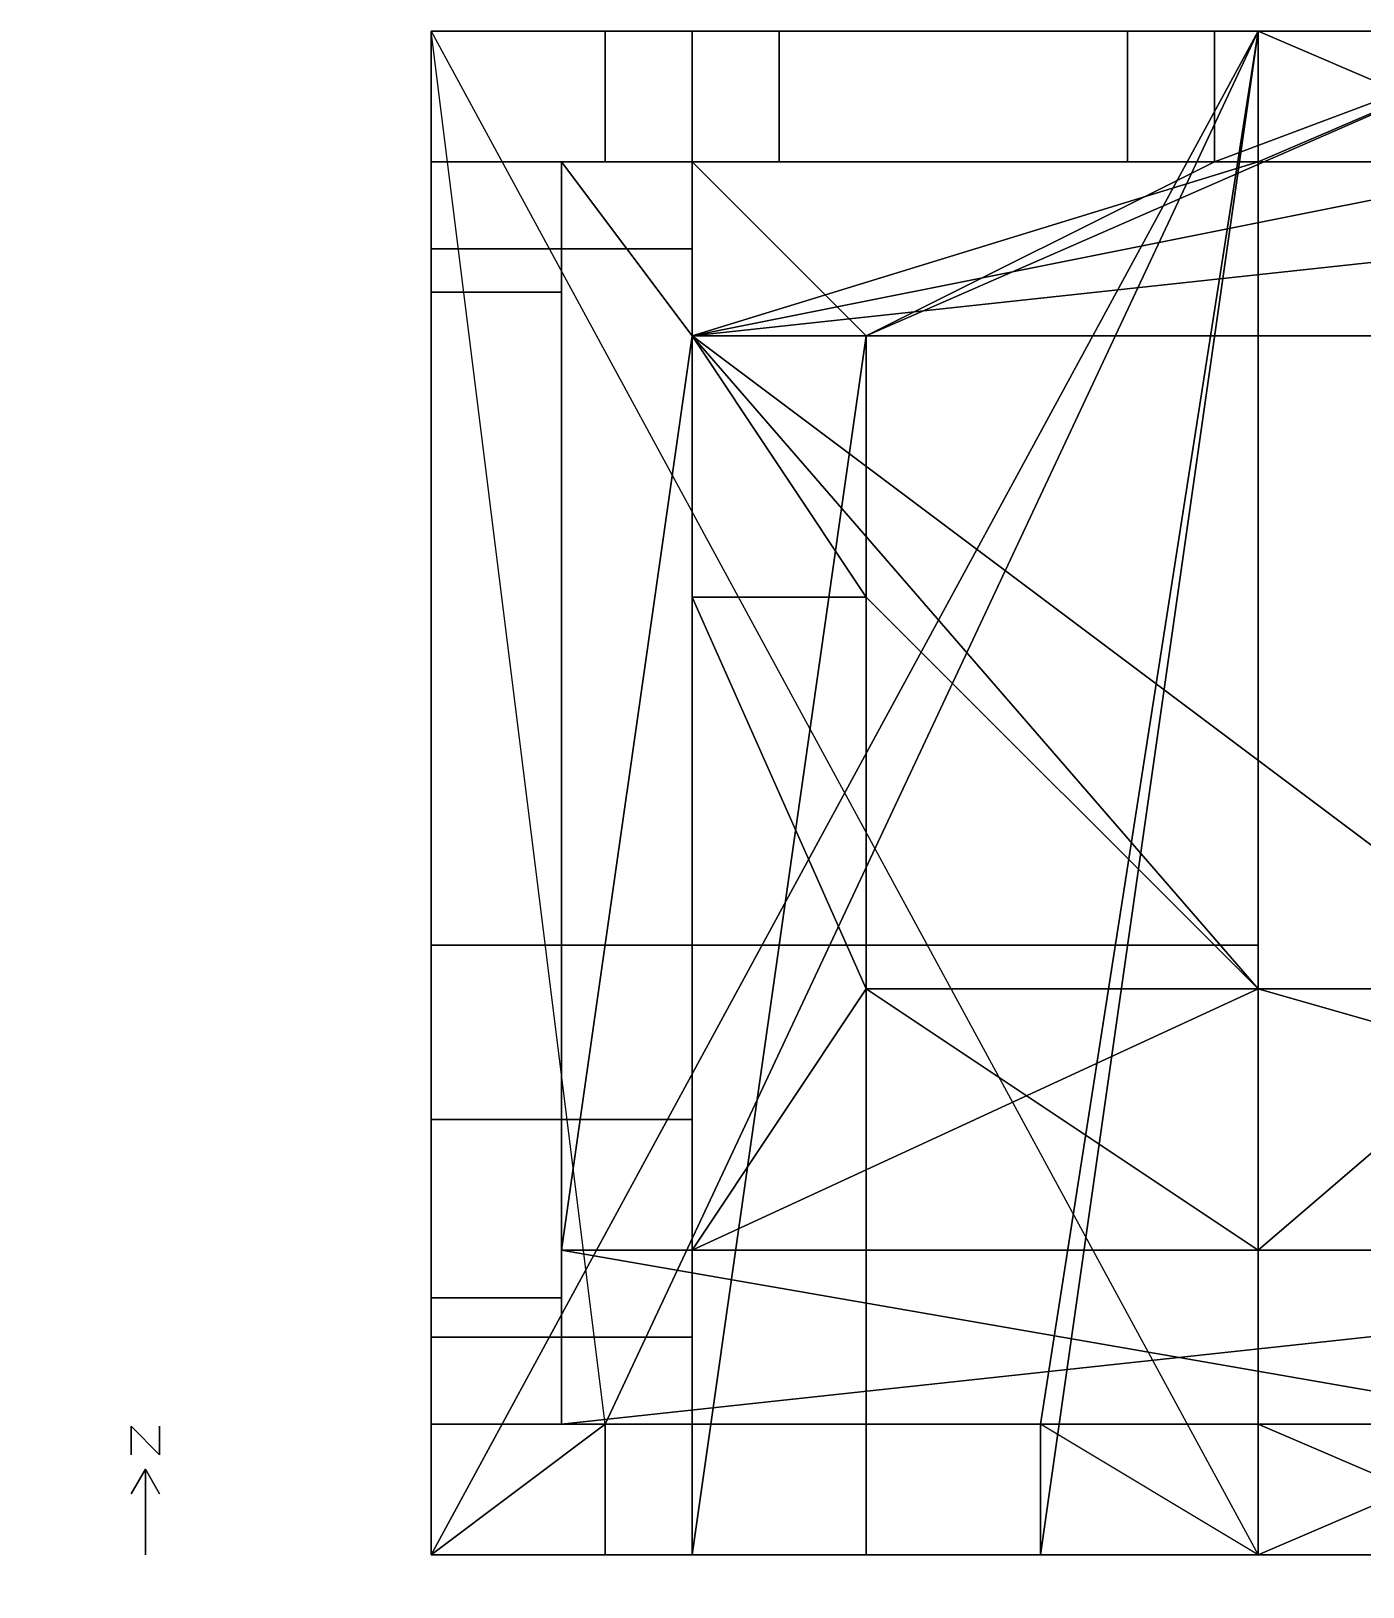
# Model space of a CAD drawing. Header units: metres. Extents: x -14 to 79.2, y -1.1 to 53.3.
# Drawn here: x -14 to 32.6, y -1.1 to 53.3 of the extents above; entities that cross this region are included whole.
import ezdxf

# ---------------------------------------------------------------- set-up
doc = ezdxf.new("R2010")
doc.units = ezdxf.units.M

msp = doc.modelspace()

# ---------------------------------------------------------------- linework, layer by layer
at = {"layer": '1', "color": 3}
for points in [[(-10.5, 4.5, 0.1), (-10.5, 4.5), (-10.5, 3.5), (-10.5, 3.5, 0.1)], [(-10.5, 4.5, 0.1), (-10.5, 4.5), (-9.5, 3.5), (-9.5, 3.5, 0.1)], [(-9.5, 4.5, 0.1), (-9.5, 4.5), (-9.5, 3.5), (-9.5, 3.5, 0.1)], [(-10, 3, 0.1), (-10, 3), (-10.5, 2.134), (-10.5, 2.134, 0.1)], [(-10, 3, 0.1), (-10, 3), (-10, 0), (-10, 0, 0.1)], [(-10, 3, 0.1), (-10, 3), (-9.5, 2.134), (-9.5, 2.134, 0.1)]]:
    msp.add_3dface(points, dxfattribs=at)
at = {"layer": 'BASEMENT', "color": 43}
for points in [[(70.104, 53.34), (70.104, 53.34, -2.439), (0, 53.34, -2.439), (0, 53.34)], [(0, 53.34), (0, 53.34, -2.439), (0, 0, -2.439), (0, 0)], [(0, 0), (0, 0, -2.439), (70.104, 0, -2.439), (70.104, 0)]]:
    msp.add_3dface(points, dxfattribs=at)
at = {"layer": 'BASEMENT', "color": 8}
msp.add_3dface([(70.104, 53.34, -2.439), (70.104, 0, -2.439), (0, 0, -2.439), (0, 53.34, -2.439)], dxfattribs=at)
at = {"layer": 'BASEMENT', "color": 15}
msp.add_3dface([(0, 0), (70.104, 0), (70.104, 53.34), (0, 53.34)], dxfattribs=at)
at = {"layer": 'CORRIDOR_FLR_1', "color": 43}
for points in [[(28.956, 53.34, 4.268), (28.956, 53.34), (28.956, 15.24), (28.956, 15.24, 4.268)], [(39.624, 53.34, 4.268), (39.624, 53.34), (28.956, 53.34), (28.956, 53.34, 4.268)], [(28.956, 15.24, 4.268), (28.956, 15.24), (28.956, 0), (28.956, 0, 4.268)], [(28.956, 0, 4.268), (28.956, 0), (39.624, 0), (39.624, 0, 4.268)]]:
    msp.add_3dface(points, dxfattribs=at)
at = {"layer": 'CORRIDOR_FLR_1', "color": 8}
msp.add_3dface([(39.624, 53.34), (39.624, 0), (28.956, 0), (28.956, 53.34)], dxfattribs=at)
at = {"layer": 'CORRIDOR_FLR_1', "color": 15}
msp.add_3dface([(28.956, 53.34, 4.268), (28.956, 0, 4.268), (39.624, 0, 4.268), (39.624, 53.34, 4.268)], dxfattribs=at)
at = {"layer": 'CORRIDOR_FLR_2', "color": 43}
for points in [[(39.624, 53.34, 8.537), (39.624, 53.34, 4.268), (28.956, 53.34, 4.268), (28.956, 53.34, 8.537)], [(28.956, 53.34, 8.537), (28.956, 53.34, 4.268), (28.956, 0, 4.268), (28.956, 0, 8.537)], [(28.956, 0, 8.537), (28.956, 0, 4.268), (39.624, 0, 4.268), (39.624, 0, 8.537)]]:
    msp.add_3dface(points, dxfattribs=at)
at = {"layer": 'CORRIDOR_FLR_2', "color": 8}
msp.add_3dface([(39.624, 53.34, 4.268), (39.624, 0, 4.268), (28.956, 0, 4.268), (28.956, 53.34, 4.268)], dxfattribs=at)
at = {"layer": 'CORRIDOR_FLR_2', "color": 15}
msp.add_3dface([(28.956, 53.34, 8.537), (28.956, 0, 8.537), (39.624, 0, 8.537), (39.624, 53.34, 8.537)], dxfattribs=at)
at = {"layer": 'CORRIDOR_FLR_5', "color": 8}
for points in [[(39.624, 53.34, 17.073), (39.624, 42.672, 17.073), (15.24, 42.672, 17.073)], [(27.432, 48.768, 17.073), (39.624, 53.34, 17.073), (15.24, 42.672, 17.073)], [(27.432, 48.768, 17.073), (27.432, 53.34, 17.073), (39.624, 53.34, 17.073)], [(15.24, 42.672, 17.073), (9.144, 0, 17.073), (9.144, 48.768, 17.073)], [(15.24, 42.672, 17.073), (9.144, 48.768, 17.073), (27.432, 48.768, 17.073)], [(15.24, 42.672, 17.073), (15.24, 0, 17.073), (9.144, 0, 17.073)]]:
    msp.add_3dface(points, dxfattribs=at)
at = {"layer": 'CORRIDOR_FLR_5', "color": 15}
for points in [[(15.24, 42.672, 21.341), (39.624, 42.672, 21.341), (39.624, 53.34, 21.341)], [(15.24, 42.672, 21.341), (39.624, 53.34, 21.341), (27.432, 48.768, 21.341)], [(39.624, 53.34, 21.341), (27.432, 53.34, 21.341), (27.432, 48.768, 21.341)], [(15.24, 42.672, 21.341), (27.432, 48.768, 21.341), (9.144, 48.768, 21.341)], [(9.144, 0, 21.341), (15.24, 42.672, 21.341), (9.144, 48.768, 21.341)], [(9.144, 0, 21.341), (15.24, 0, 21.341), (15.24, 42.672, 21.341)]]:
    msp.add_3dface(points, dxfattribs=at)
at = {"layer": 'CORRIDOR_FLR_5', "color": 43}
for points in [[(39.624, 53.34, 21.341), (39.624, 53.34, 17.073), (27.432, 53.34, 17.073), (27.432, 53.34, 21.341)], [(27.432, 53.34, 21.341), (27.432, 53.34, 17.073), (27.432, 48.768, 17.073), (27.432, 48.768, 21.341)], [(9.144, 48.768, 21.341), (9.144, 48.768, 17.073), (9.144, 0, 17.073), (9.144, 0, 21.341)], [(27.432, 48.768, 21.341), (27.432, 48.768, 17.073), (9.144, 48.768, 17.073), (9.144, 48.768, 21.341)], [(15.24, 0, 21.341), (15.24, 0, 17.073), (15.24, 42.672, 17.073), (15.24, 42.672, 21.341)], [(15.24, 42.672, 21.341), (15.24, 42.672, 17.073), (39.624, 42.672, 17.073), (39.624, 42.672, 21.341)], [(9.144, 0, 21.341), (9.144, 0, 17.073), (15.24, 0, 17.073), (15.24, 0, 21.341)]]:
    msp.add_3dface(points, dxfattribs=at)
at = {"layer": 'CORRIDOR_NW_FLR_3', "color": 43}
for points in [[(39.624, 53.34, 12.805), (39.624, 53.34, 8.537), (28.956, 53.34, 8.537), (28.956, 53.34, 12.805)], [(28.956, 53.34, 12.805), (28.956, 53.34, 8.537), (28.956, 48.768, 8.537), (28.956, 48.768, 12.805)], [(28.956, 48.768, 12.805), (28.956, 48.768, 8.537), (4.572, 48.768, 8.537), (4.572, 48.768, 12.805)], [(4.572, 48.768, 12.805), (4.572, 48.768, 8.537), (4.572, 10.668, 8.537), (4.572, 10.668, 12.805)], [(9.144, 33.582, 12.805), (9.144, 33.582, 8.537), (9.144, 42.672, 8.537), (9.144, 42.672, 12.805)], [(9.144, 42.672, 12.805), (9.144, 42.672, 8.537), (39.624, 42.672, 8.537), (39.624, 42.672, 12.805)], [(9.144, 10.668, 12.805), (9.144, 10.668, 8.537), (9.144, 33.582, 8.537), (9.144, 33.582, 12.805)], [(4.572, 10.668, 12.805), (4.572, 10.668, 8.537), (9.144, 10.668, 8.537), (9.144, 10.668, 12.805)]]:
    msp.add_3dface(points, dxfattribs=at)
at = {"layer": 'CORRIDOR_NW_FLR_3', "color": 8}
for points in [[(28.956, 48.768, 8.537), (28.956, 53.34, 8.537), (39.624, 53.34, 8.537)], [(28.956, 48.768, 8.537), (39.624, 53.34, 8.537), (39.624, 48.768, 8.537)], [(9.144, 42.672, 8.537), (4.572, 10.668, 8.537), (4.572, 48.768, 8.537)], [(39.624, 48.768, 8.537), (9.144, 42.672, 8.537), (4.572, 48.768, 8.537)], [(39.624, 48.768, 8.537), (4.572, 48.768, 8.537), (28.956, 48.768, 8.537)], [(39.624, 48.768, 8.537), (65.532, 42.672, 8.537), (9.144, 42.672, 8.537)], [(9.144, 42.672, 8.537), (9.144, 10.668, 8.537), (4.572, 10.668, 8.537)]]:
    msp.add_3dface(points, dxfattribs=at)
at = {"layer": 'CORRIDOR_NW_FLR_3', "color": 15}
for points in [[(39.624, 48.768, 12.805), (39.624, 53.34, 12.805), (28.956, 53.34, 12.805)], [(39.624, 48.768, 12.805), (28.956, 53.34, 12.805), (28.956, 48.768, 12.805)], [(9.144, 42.672, 12.805), (28.956, 48.768, 12.805), (4.572, 48.768, 12.805)], [(4.572, 10.668, 12.805), (9.144, 42.672, 12.805), (4.572, 48.768, 12.805)], [(9.144, 42.672, 12.805), (65.532, 42.672, 12.805), (65.532, 48.768, 12.805)], [(9.144, 42.672, 12.805), (65.532, 48.768, 12.805), (39.624, 48.768, 12.805)], [(9.144, 42.672, 12.805), (39.624, 48.768, 12.805), (28.956, 48.768, 12.805)], [(4.572, 10.668, 12.805), (9.144, 10.668, 12.805), (9.144, 42.672, 12.805)]]:
    msp.add_3dface(points, dxfattribs=at)
at = {"layer": 'CORRIDOR_NW_FLR_4', "color": 43}
for points in [[(39.624, 53.34, 17.073), (39.624, 53.34, 12.805), (28.956, 53.34, 12.805), (28.956, 53.34, 17.073)], [(28.956, 53.34, 17.073), (28.956, 53.34, 12.805), (28.956, 48.768, 12.805), (28.956, 48.768, 17.073)], [(28.956, 48.768, 17.073), (28.956, 48.768, 12.805), (4.572, 48.768, 12.805), (4.572, 48.768, 17.073)], [(4.572, 48.768, 17.073), (4.572, 48.768, 12.805), (4.572, 10.668, 12.805), (4.572, 10.668, 17.073)], [(9.144, 33.582, 17.073), (9.144, 33.582, 12.805), (9.144, 42.672, 12.805), (9.144, 42.672, 17.073)], [(9.144, 42.672, 17.073), (9.144, 42.672, 12.805), (39.624, 42.672, 12.805), (39.624, 42.672, 17.073)], [(9.144, 10.668, 17.073), (9.144, 10.668, 12.805), (9.144, 33.582, 12.805), (9.144, 33.582, 17.073)], [(4.572, 10.668, 17.073), (4.572, 10.668, 12.805), (9.144, 10.668, 12.805), (9.144, 10.668, 17.073)]]:
    msp.add_3dface(points, dxfattribs=at)
at = {"layer": 'CORRIDOR_NW_FLR_4', "color": 8}
for points in [[(28.956, 48.768, 12.805), (28.956, 53.34, 12.805), (39.624, 53.34, 12.805)], [(28.956, 48.768, 12.805), (39.624, 53.34, 12.805), (39.624, 48.768, 12.805)], [(9.144, 42.672, 12.805), (4.572, 10.668, 12.805), (4.572, 48.768, 12.805)], [(39.624, 48.768, 12.805), (9.144, 42.672, 12.805), (4.572, 48.768, 12.805)], [(39.624, 48.768, 12.805), (4.572, 48.768, 12.805), (28.956, 48.768, 12.805)], [(39.624, 48.768, 12.805), (65.532, 42.672, 12.805), (9.144, 42.672, 12.805)], [(9.144, 42.672, 12.805), (9.144, 10.668, 12.805), (4.572, 10.668, 12.805)]]:
    msp.add_3dface(points, dxfattribs=at)
at = {"layer": 'CORRIDOR_NW_FLR_4', "color": 15}
for points in [[(39.624, 48.768, 17.073), (39.624, 53.34, 17.073), (28.956, 53.34, 17.073)], [(39.624, 48.768, 17.073), (28.956, 53.34, 17.073), (28.956, 48.768, 17.073)], [(9.144, 42.672, 17.073), (28.956, 48.768, 17.073), (4.572, 48.768, 17.073)], [(4.572, 10.668, 17.073), (9.144, 42.672, 17.073), (4.572, 48.768, 17.073)], [(9.144, 42.672, 17.073), (65.532, 42.672, 17.073), (65.532, 48.768, 17.073)], [(9.144, 42.672, 17.073), (65.532, 48.768, 17.073), (39.624, 48.768, 17.073)], [(9.144, 42.672, 17.073), (39.624, 48.768, 17.073), (28.956, 48.768, 17.073)], [(4.572, 10.668, 17.073), (9.144, 10.668, 17.073), (9.144, 42.672, 17.073)]]:
    msp.add_3dface(points, dxfattribs=at)
at = {"layer": 'CORRIDOR_SE_FLR_3', "color": 43}
for points in [[(9.144, 10.668, 12.805), (9.144, 10.668, 8.537), (4.572, 10.668, 8.537), (4.572, 10.668, 12.805)], [(4.572, 10.668, 12.805), (4.572, 10.668, 8.537), (4.572, 4.572, 8.537), (4.572, 4.572, 12.805)], [(28.956, 10.668, 12.805), (28.956, 10.668, 8.537), (9.144, 10.668, 8.537), (9.144, 10.668, 12.805)], [(60.96, 10.668, 12.805), (60.96, 10.668, 8.537), (28.956, 10.668, 8.537), (28.956, 10.668, 12.805)], [(4.572, 4.572, 12.805), (4.572, 4.572, 8.537), (28.956, 4.572, 8.537), (28.956, 4.572, 12.805)], [(28.956, 4.572, 12.805), (28.956, 4.572, 8.537), (28.956, 0, 8.537), (28.956, 0, 12.805)], [(28.956, 0, 12.805), (28.956, 0, 8.537), (39.624, 0, 8.537), (39.624, 0, 12.805)]]:
    msp.add_3dface(points, dxfattribs=at)
at = {"layer": 'CORRIDOR_SE_FLR_3', "color": 8}
for points in [[(4.572, 4.572, 8.537), (4.572, 10.668, 8.537), (60.96, 10.668, 8.537)], [(65.532, 4.572, 8.537), (4.572, 4.572, 8.537), (60.96, 10.668, 8.537)], [(65.532, 4.572, 8.537), (28.956, 4.572, 8.537), (4.572, 4.572, 8.537)], [(39.624, 4.572, 8.537), (39.624, 0, 8.537), (28.956, 0, 8.537)], [(39.624, 4.572, 8.537), (28.956, 0, 8.537), (28.956, 4.572, 8.537)], [(65.532, 4.572, 8.537), (39.624, 4.572, 8.537), (28.956, 4.572, 8.537)]]:
    msp.add_3dface(points, dxfattribs=at)
at = {"layer": 'CORRIDOR_SE_FLR_3', "color": 15}
for points in [[(39.624, 4.572, 12.805), (60.96, 10.668, 12.805), (4.572, 10.668, 12.805)], [(39.624, 4.572, 12.805), (4.572, 10.668, 12.805), (4.572, 4.572, 12.805)], [(39.624, 4.572, 12.805), (4.572, 4.572, 12.805), (28.956, 4.572, 12.805)], [(28.956, 4.572, 12.805), (28.956, 0, 12.805), (39.624, 0, 12.805)], [(28.956, 4.572, 12.805), (39.624, 0, 12.805), (39.624, 4.572, 12.805)]]:
    msp.add_3dface(points, dxfattribs=at)
at = {"layer": 'CORRIDOR_SE_FLR_4', "color": 43}
for points in [[(9.144, 10.668, 17.073), (9.144, 10.668, 12.805), (4.572, 10.668, 12.805), (4.572, 10.668, 17.073)], [(4.572, 10.668, 17.073), (4.572, 10.668, 12.805), (4.572, 4.572, 12.805), (4.572, 4.572, 17.073)], [(28.956, 10.668, 17.073), (28.956, 10.668, 12.805), (9.144, 10.668, 12.805), (9.144, 10.668, 17.073)], [(60.96, 10.668, 17.073), (60.96, 10.668, 12.805), (28.956, 10.668, 12.805), (28.956, 10.668, 17.073)], [(4.572, 4.572, 17.073), (4.572, 4.572, 12.805), (28.956, 4.572, 12.805), (28.956, 4.572, 17.073)], [(28.956, 4.572, 17.073), (28.956, 4.572, 12.805), (28.956, 0, 12.805), (28.956, 0, 17.073)], [(28.956, 0, 17.073), (28.956, 0, 12.805), (39.624, 0, 12.805), (39.624, 0, 17.073)]]:
    msp.add_3dface(points, dxfattribs=at)
at = {"layer": 'CORRIDOR_SE_FLR_4', "color": 8}
for points in [[(4.572, 4.572, 12.805), (4.572, 10.668, 12.805), (60.96, 10.668, 12.805)], [(65.532, 4.572, 12.805), (4.572, 4.572, 12.805), (60.96, 10.668, 12.805)], [(65.532, 4.572, 12.805), (28.956, 4.572, 12.805), (4.572, 4.572, 12.805)], [(39.624, 4.572, 12.805), (39.624, 0, 12.805), (28.956, 0, 12.805)], [(39.624, 4.572, 12.805), (28.956, 0, 12.805), (28.956, 4.572, 12.805)], [(65.532, 4.572, 12.805), (39.624, 4.572, 12.805), (28.956, 4.572, 12.805)]]:
    msp.add_3dface(points, dxfattribs=at)
at = {"layer": 'CORRIDOR_SE_FLR_4', "color": 15}
for points in [[(39.624, 4.572, 17.073), (60.96, 10.668, 17.073), (4.572, 10.668, 17.073)], [(39.624, 4.572, 17.073), (4.572, 10.668, 17.073), (4.572, 4.572, 17.073)], [(39.624, 4.572, 17.073), (4.572, 4.572, 17.073), (28.956, 4.572, 17.073)], [(28.956, 4.572, 17.073), (28.956, 0, 17.073), (39.624, 0, 17.073)], [(28.956, 4.572, 17.073), (39.624, 0, 17.073), (39.624, 4.572, 17.073)]]:
    msp.add_3dface(points, dxfattribs=at)
at = {"layer": 'IC_PATROOM1_MULT5_FLR_2', "color": 43}
for points in [[(28.956, 53.34, 8.537), (28.956, 53.34, 4.268), (24.384, 53.34, 4.268), (24.384, 53.34, 8.537)], [(24.384, 53.34, 8.537), (24.384, 53.34, 4.268), (24.384, 48.768, 4.268), (24.384, 48.768, 8.537)], [(28.956, 48.768, 8.537), (28.956, 48.768, 4.268), (28.956, 53.34, 4.268), (28.956, 53.34, 8.537)], [(24.384, 48.768, 8.537), (24.384, 48.768, 4.268), (28.956, 48.768, 4.268), (28.956, 48.768, 8.537)]]:
    msp.add_3dface(points, dxfattribs=at)
at = {"layer": 'IC_PATROOM1_MULT5_FLR_2', "color": 8}
msp.add_3dface([(28.956, 53.34, 4.268), (28.956, 48.768, 4.268), (24.384, 48.768, 4.268), (24.384, 53.34, 4.268)], dxfattribs=at)
at = {"layer": 'IC_PATROOM1_MULT5_FLR_2', "color": 15}
msp.add_3dface([(24.384, 53.34, 8.537), (24.384, 48.768, 8.537), (28.956, 48.768, 8.537), (28.956, 53.34, 8.537)], dxfattribs=at)
at = {"layer": 'IC_PATROOM1_MULT5_FLR_2', "color": 143}
msp.add_3dface([(28.682, 53.34, 6.401), (28.682, 53.34, 5.182), (24.658, 53.34, 5.182), (24.658, 53.34, 6.401)], dxfattribs=at)
at = {"layer": 'IC_PATROOM2_FLR_2', "color": 43}
for points in [[(6.096, 53.34, 8.537), (6.096, 53.34, 4.268), (0, 53.34, 4.268), (0, 53.34, 8.537)], [(0, 53.34, 8.537), (0, 53.34, 4.268), (0, 48.768, 4.268), (0, 48.768, 8.537)], [(6.096, 48.768, 8.537), (6.096, 48.768, 4.268), (6.096, 53.34, 4.268), (6.096, 53.34, 8.537)], [(0, 48.768, 8.537), (0, 48.768, 4.268), (6.096, 48.768, 4.268), (6.096, 48.768, 8.537)]]:
    msp.add_3dface(points, dxfattribs=at)
at = {"layer": 'IC_PATROOM2_FLR_2', "color": 8}
msp.add_3dface([(6.096, 53.34, 4.268), (6.096, 48.768, 4.268), (0, 48.768, 4.268), (0, 53.34, 4.268)], dxfattribs=at)
at = {"layer": 'IC_PATROOM2_FLR_2', "color": 15}
msp.add_3dface([(0, 53.34, 8.537), (0, 48.768, 8.537), (6.096, 48.768, 8.537), (6.096, 53.34, 8.537)], dxfattribs=at)
at = {"layer": 'IC_PATROOM2_FLR_2', "color": 143}
for points in [[(0, 53.066, 6.401), (0, 53.066, 5.182), (0, 49.042, 5.182), (0, 49.042, 6.401)], [(5.73, 53.34, 6.401), (5.73, 53.34, 5.182), (0.366, 53.34, 5.182), (0.366, 53.34, 6.401)]]:
    msp.add_3dface(points, dxfattribs=at)
at = {"layer": 'IC_PATROOM3_MULT6_FLR_2', "color": 43}
for points in [[(4.572, 48.768, 8.537), (4.572, 48.768, 4.268), (0, 48.768, 4.268), (0, 48.768, 8.537)], [(0, 48.768, 8.537), (0, 48.768, 4.268), (0, 44.196, 4.268), (0, 44.196, 8.537)], [(4.572, 44.196, 8.537), (4.572, 44.196, 4.268), (4.572, 48.768, 4.268), (4.572, 48.768, 8.537)], [(0, 44.196, 8.537), (0, 44.196, 4.268), (4.572, 44.196, 4.268), (4.572, 44.196, 8.537)]]:
    msp.add_3dface(points, dxfattribs=at)
at = {"layer": 'IC_PATROOM3_MULT6_FLR_2', "color": 8}
msp.add_3dface([(4.572, 48.768, 4.268), (4.572, 44.196, 4.268), (0, 44.196, 4.268), (0, 48.768, 4.268)], dxfattribs=at)
at = {"layer": 'IC_PATROOM3_MULT6_FLR_2', "color": 15}
msp.add_3dface([(0, 48.768, 8.537), (0, 44.196, 8.537), (4.572, 44.196, 8.537), (4.572, 48.768, 8.537)], dxfattribs=at)
at = {"layer": 'IC_PATROOM3_MULT6_FLR_2', "color": 143}
msp.add_3dface([(0, 48.494, 6.401), (0, 48.494, 5.182), (0, 44.47, 5.182), (0, 44.47, 6.401)], dxfattribs=at)
at = {"layer": 'ICU_FLR_2', "color": 43}
for points in [[(28.956, 21.341, 8.537), (28.956, 21.341, 4.268), (0, 21.341, 4.268), (0, 21.341, 8.537)], [(0, 21.341, 8.537), (0, 21.341, 4.268), (0, 0, 4.268), (0, 0, 8.537)], [(28.956, 0, 8.537), (28.956, 0, 4.268), (28.956, 21.341, 4.268), (28.956, 21.341, 8.537)], [(0, 0, 8.537), (0, 0, 4.268), (28.956, 0, 4.268), (28.956, 0, 8.537)]]:
    msp.add_3dface(points, dxfattribs=at)
at = {"layer": 'ICU_FLR_2', "color": 8}
msp.add_3dface([(28.956, 21.341, 4.268), (28.956, 0, 4.268), (0, 0, 4.268), (0, 21.341, 4.268)], dxfattribs=at)
at = {"layer": 'ICU_FLR_2', "color": 15}
msp.add_3dface([(0, 21.341, 8.537), (0, 0, 8.537), (28.956, 0, 8.537), (28.956, 21.341, 8.537)], dxfattribs=at)
at = {"layer": 'ICU_FLR_2', "color": 143}
msp.add_3dface([(0, 20.936, 6.401), (0, 20.936, 5.182), (0, 0.4, 5.182), (0, 0.4, 6.401)], dxfattribs=at)
at = {"layer": 'ICU_NURSESTN_LOBBY_FLR_2', "color": 43}
for points in [[(28.956, 48.768, 8.537), (28.956, 48.768, 4.268), (4.572, 48.768, 4.268), (4.572, 48.768, 8.537)], [(4.572, 48.768, 8.537), (4.572, 48.768, 4.268), (4.572, 21.341, 4.268), (4.572, 21.341, 8.537)], [(28.956, 21.341, 8.537), (28.956, 21.341, 4.268), (28.956, 48.768, 4.268), (28.956, 48.768, 8.537)], [(4.572, 21.341, 8.537), (4.572, 21.341, 4.268), (28.956, 21.341, 4.268), (28.956, 21.341, 8.537)]]:
    msp.add_3dface(points, dxfattribs=at)
at = {"layer": 'ICU_NURSESTN_LOBBY_FLR_2', "color": 8}
msp.add_3dface([(4.572, 21.341, 4.268), (4.572, 48.768, 4.268), (28.956, 48.768, 4.268), (28.956, 21.341, 4.268)], dxfattribs=at)
at = {"layer": 'ICU_NURSESTN_LOBBY_FLR_2', "color": 15}
msp.add_3dface([(4.572, 21.341, 8.537), (28.956, 21.341, 8.537), (28.956, 48.768, 8.537), (4.572, 48.768, 8.537)], dxfattribs=at)
at = {"layer": 'LAB_FLR_3', "color": 43}
for points in [[(9.144, 33.582, 12.805), (9.144, 33.582, 8.537), (9.144, 10.668, 8.537), (9.144, 10.668, 12.805)], [(15.24, 33.528, 12.805), (15.24, 33.528, 8.537), (9.144, 33.528, 8.537), (9.144, 33.528, 12.805)], [(15.24, 19.812, 12.805), (15.24, 19.812, 8.537), (15.24, 33.528, 8.537), (15.24, 33.528, 12.805)], [(28.956, 19.812, 12.805), (28.956, 19.812, 8.537), (15.24, 19.812, 8.537), (15.24, 19.812, 12.805)], [(28.956, 10.668, 12.805), (28.956, 10.668, 8.537), (28.956, 19.812, 8.537), (28.956, 19.812, 12.805)], [(9.144, 10.668, 12.805), (9.144, 10.668, 8.537), (28.956, 10.668, 8.537), (28.956, 10.668, 12.805)]]:
    msp.add_3dface(points, dxfattribs=at)
at = {"layer": 'LAB_FLR_3', "color": 8}
for points in [[(9.144, 33.528, 8.537), (15.24, 33.528, 8.537), (15.24, 19.812, 8.537)], [(9.144, 33.528, 8.537), (15.24, 19.812, 8.537), (9.144, 10.668, 8.537)], [(15.24, 19.812, 8.537), (28.956, 10.668, 8.537), (9.144, 10.668, 8.537)], [(15.24, 19.812, 8.537), (28.956, 19.812, 8.537), (28.956, 10.668, 8.537)]]:
    msp.add_3dface(points, dxfattribs=at)
at = {"layer": 'LAB_FLR_3', "color": 15}
for points in [[(9.144, 33.528, 12.805), (9.144, 10.668, 12.805), (15.24, 19.812, 12.805)], [(9.144, 33.528, 12.805), (15.24, 19.812, 12.805), (15.24, 33.528, 12.805)], [(9.144, 10.668, 12.805), (28.956, 10.668, 12.805), (28.956, 19.812, 12.805)], [(9.144, 10.668, 12.805), (28.956, 19.812, 12.805), (15.24, 19.812, 12.805)]]:
    msp.add_3dface(points, dxfattribs=at)
at = {"layer": 'LAB_FLR_4', "color": 43}
for points in [[(9.144, 33.582, 17.073), (9.144, 33.582, 12.805), (9.144, 10.668, 12.805), (9.144, 10.668, 17.073)], [(15.24, 33.528, 17.073), (15.24, 33.528, 12.805), (9.144, 33.528, 12.805), (9.144, 33.528, 17.073)], [(15.24, 19.812, 17.073), (15.24, 19.812, 12.805), (15.24, 33.528, 12.805), (15.24, 33.528, 17.073)], [(28.956, 19.812, 17.073), (28.956, 19.812, 12.805), (15.24, 19.812, 12.805), (15.24, 19.812, 17.073)], [(28.956, 10.668, 17.073), (28.956, 10.668, 12.805), (28.956, 19.812, 12.805), (28.956, 19.812, 17.073)], [(9.144, 10.668, 17.073), (9.144, 10.668, 12.805), (28.956, 10.668, 12.805), (28.956, 10.668, 17.073)]]:
    msp.add_3dface(points, dxfattribs=at)
at = {"layer": 'LAB_FLR_4', "color": 8}
for points in [[(9.144, 33.528, 12.805), (15.24, 33.528, 12.805), (15.24, 19.812, 12.805)], [(9.144, 33.528, 12.805), (15.24, 19.812, 12.805), (9.144, 10.668, 12.805)], [(15.24, 19.812, 12.805), (28.956, 10.668, 12.805), (9.144, 10.668, 12.805)], [(15.24, 19.812, 12.805), (28.956, 19.812, 12.805), (28.956, 10.668, 12.805)]]:
    msp.add_3dface(points, dxfattribs=at)
at = {"layer": 'LAB_FLR_4', "color": 15}
for points in [[(9.144, 33.528, 17.073), (9.144, 10.668, 17.073), (15.24, 19.812, 17.073)], [(9.144, 33.528, 17.073), (15.24, 19.812, 17.073), (15.24, 33.528, 17.073)], [(9.144, 10.668, 17.073), (28.956, 10.668, 17.073), (28.956, 19.812, 17.073)], [(9.144, 10.668, 17.073), (28.956, 19.812, 17.073), (15.24, 19.812, 17.073)]]:
    msp.add_3dface(points, dxfattribs=at)
at = {"layer": 'LOBBY_RECORDS_FLR_1', "color": 43}
for points in [[(0, 53.34, 4.268), (0, 53.34), (0, 0), (0, 0, 4.268)], [(28.956, 53.34, 4.268), (28.956, 53.34), (0, 53.34), (0, 53.34, 4.268)], [(28.956, 15.24, 4.268), (28.956, 15.24), (28.956, 53.34), (28.956, 53.34, 4.268)], [(28.956, 0, 4.268), (28.956, 0), (28.956, 15.24), (28.956, 15.24, 4.268)], [(6.096, 0, 4.268), (6.096, 0), (6.096, 4.572), (6.096, 4.572, 4.268)], [(6.096, 4.572, 4.268), (6.096, 4.572), (21.341, 4.572), (21.341, 4.572, 4.268)], [(21.341, 4.572, 4.268), (21.341, 4.572), (21.341, 0), (21.341, 0, 4.268)], [(0, 0, 4.268), (0, 0), (6.096, 0), (6.096, 0, 4.268)], [(21.341, 0, 4.268), (21.341, 0), (28.956, 0), (28.956, 0, 4.268)]]:
    msp.add_3dface(points, dxfattribs=at)
at = {"layer": 'LOBBY_RECORDS_FLR_1', "color": 8}
for points in [[(0, 0), (0, 53.34), (28.956, 53.34)], [(0, 0), (28.956, 53.34), (6.096, 4.572)], [(28.956, 53.34), (21.341, 4.572), (6.096, 4.572)], [(28.956, 53.34), (28.956, 0), (21.341, 0)], [(28.956, 53.34), (21.341, 0), (21.341, 4.572)], [(0, 0), (6.096, 4.572), (6.096, 0)]]:
    msp.add_3dface(points, dxfattribs=at)
at = {"layer": 'LOBBY_RECORDS_FLR_1', "color": 15}
for points in [[(28.956, 0, 4.268), (28.956, 53.34, 4.268), (0, 53.34, 4.268)], [(0, 53.34, 4.268), (0, 0, 4.268), (6.096, 4.572, 4.268)], [(0, 0, 4.268), (6.096, 0, 4.268), (6.096, 4.572, 4.268)], [(21.341, 4.572, 4.268), (21.341, 0, 4.268), (28.956, 0, 4.268)]]:
    msp.add_3dface(points, dxfattribs=at)
at = {"layer": 'LOBBY_RECORDS_FLR_1', "color": 143}
msp.add_3dface([(0, 52.34, 2.134), (0, 52.34, 0.914), (0, 1, 0.914), (0, 1, 2.134)], dxfattribs=at)
at = {"layer": 'NURSESTN_LOBBY_FLR_3', "color": 43}
for points in [[(9.144, 42.672, 12.805), (9.144, 42.672, 8.537), (9.144, 33.528, 8.537), (9.144, 33.528, 12.805)], [(39.624, 42.672, 12.805), (39.624, 42.672, 8.537), (9.144, 42.672, 8.537), (9.144, 42.672, 12.805)], [(9.144, 33.528, 12.805), (9.144, 33.528, 8.537), (15.24, 33.528, 8.537), (15.24, 33.528, 12.805)], [(15.24, 33.528, 12.805), (15.24, 33.528, 8.537), (15.24, 19.812, 8.537), (15.24, 19.812, 12.805)], [(15.24, 19.812, 12.805), (15.24, 19.812, 8.537), (28.956, 19.812, 8.537), (28.956, 19.812, 12.805)], [(28.956, 19.812, 12.805), (28.956, 19.812, 8.537), (28.956, 10.668, 8.537), (28.956, 10.668, 12.805)], [(28.956, 10.668, 12.805), (28.956, 10.668, 8.537), (60.96, 10.668, 8.537), (60.96, 10.668, 12.805)]]:
    msp.add_3dface(points, dxfattribs=at)
at = {"layer": 'NURSESTN_LOBBY_FLR_3', "color": 8}
for points in [[(9.144, 42.672, 8.537), (39.624, 42.672, 8.537), (39.624, 19.812, 8.537)], [(9.144, 42.672, 8.537), (39.624, 19.812, 8.537), (28.956, 19.812, 8.537)], [(9.144, 42.672, 8.537), (28.956, 19.812, 8.537), (15.24, 33.528, 8.537)], [(9.144, 42.672, 8.537), (15.24, 33.528, 8.537), (9.144, 33.528, 8.537)], [(28.956, 19.812, 8.537), (15.24, 19.812, 8.537), (15.24, 33.528, 8.537)], [(39.624, 19.812, 8.537), (60.96, 10.668, 8.537), (28.956, 10.668, 8.537)], [(39.624, 19.812, 8.537), (28.956, 10.668, 8.537), (28.956, 19.812, 8.537)]]:
    msp.add_3dface(points, dxfattribs=at)
at = {"layer": 'NURSESTN_LOBBY_FLR_3', "color": 15}
for points in [[(9.144, 42.672, 12.805), (9.144, 33.528, 12.805), (15.24, 33.528, 12.805)], [(9.144, 42.672, 12.805), (15.24, 33.528, 12.805), (28.956, 19.812, 12.805)], [(39.624, 19.812, 12.805), (39.624, 42.672, 12.805), (9.144, 42.672, 12.805)], [(39.624, 19.812, 12.805), (9.144, 42.672, 12.805), (28.956, 19.812, 12.805)], [(15.24, 33.528, 12.805), (15.24, 19.812, 12.805), (28.956, 19.812, 12.805)], [(28.956, 19.812, 12.805), (28.956, 10.668, 12.805), (60.96, 10.668, 12.805)], [(28.956, 19.812, 12.805), (60.96, 10.668, 12.805), (39.624, 19.812, 12.805)]]:
    msp.add_3dface(points, dxfattribs=at)
at = {"layer": 'NURSESTN_LOBBY_FLR_4', "color": 43}
for points in [[(9.144, 42.672, 17.073), (9.144, 42.672, 12.805), (9.144, 33.528, 12.805), (9.144, 33.528, 17.073)], [(39.624, 42.672, 17.073), (39.624, 42.672, 12.805), (9.144, 42.672, 12.805), (9.144, 42.672, 17.073)], [(9.144, 33.528, 17.073), (9.144, 33.528, 12.805), (15.24, 33.528, 12.805), (15.24, 33.528, 17.073)], [(15.24, 33.528, 17.073), (15.24, 33.528, 12.805), (15.24, 19.812, 12.805), (15.24, 19.812, 17.073)], [(15.24, 19.812, 17.073), (15.24, 19.812, 12.805), (28.956, 19.812, 12.805), (28.956, 19.812, 17.073)], [(28.956, 19.812, 17.073), (28.956, 19.812, 12.805), (28.956, 10.668, 12.805), (28.956, 10.668, 17.073)], [(28.956, 10.668, 17.073), (28.956, 10.668, 12.805), (60.96, 10.668, 12.805), (60.96, 10.668, 17.073)]]:
    msp.add_3dface(points, dxfattribs=at)
at = {"layer": 'NURSESTN_LOBBY_FLR_4', "color": 8}
for points in [[(9.144, 42.672, 12.805), (39.624, 42.672, 12.805), (39.624, 19.812, 12.805)], [(9.144, 42.672, 12.805), (39.624, 19.812, 12.805), (28.956, 19.812, 12.805)], [(9.144, 42.672, 12.805), (28.956, 19.812, 12.805), (15.24, 33.528, 12.805)], [(9.144, 42.672, 12.805), (15.24, 33.528, 12.805), (9.144, 33.528, 12.805)], [(28.956, 19.812, 12.805), (15.24, 19.812, 12.805), (15.24, 33.528, 12.805)], [(39.624, 19.812, 12.805), (60.96, 10.668, 12.805), (28.956, 10.668, 12.805)], [(39.624, 19.812, 12.805), (28.956, 10.668, 12.805), (28.956, 19.812, 12.805)]]:
    msp.add_3dface(points, dxfattribs=at)
at = {"layer": 'NURSESTN_LOBBY_FLR_4', "color": 15}
for points in [[(9.144, 42.672, 17.073), (9.144, 33.528, 17.073), (15.24, 33.528, 17.073)], [(9.144, 42.672, 17.073), (15.24, 33.528, 17.073), (28.956, 19.812, 17.073)], [(39.624, 19.812, 17.073), (39.624, 42.672, 17.073), (9.144, 42.672, 17.073)], [(39.624, 19.812, 17.073), (9.144, 42.672, 17.073), (28.956, 19.812, 17.073)], [(15.24, 33.528, 17.073), (15.24, 19.812, 17.073), (28.956, 19.812, 17.073)], [(28.956, 19.812, 17.073), (28.956, 10.668, 17.073), (60.96, 10.668, 17.073)], [(28.956, 19.812, 17.073), (60.96, 10.668, 17.073), (39.624, 19.812, 17.073)]]:
    msp.add_3dface(points, dxfattribs=at)
at = {"layer": 'NURSESTN_LOBBY_FLR_5', "color": 43}
for points in [[(39.624, 42.672, 21.341), (39.624, 42.672, 17.073), (15.24, 42.672, 17.073), (15.24, 42.672, 21.341)], [(15.24, 42.672, 21.341), (15.24, 42.672, 17.073), (15.24, 0, 17.073), (15.24, 0, 21.341)], [(15.24, 0, 21.341), (15.24, 0, 17.073), (39.624, 0, 17.073), (39.624, 0, 21.341)]]:
    msp.add_3dface(points, dxfattribs=at)
at = {"layer": 'NURSESTN_LOBBY_FLR_5', "color": 8}
msp.add_3dface([(15.24, 0, 17.073), (15.24, 42.672, 17.073), (39.624, 42.672, 17.073), (39.624, 0, 17.073)], dxfattribs=at)
at = {"layer": 'NURSESTN_LOBBY_FLR_5', "color": 15}
msp.add_3dface([(15.24, 0, 21.341), (39.624, 0, 21.341), (39.624, 42.672, 21.341), (15.24, 42.672, 21.341)], dxfattribs=at)
at = {"layer": 'OFFICE1_FLR_5', "color": 43}
for points in [[(9.144, 7.622, 21.341), (9.144, 7.622, 17.073), (0, 7.622, 17.073), (0, 7.622, 21.341)], [(0, 7.622, 21.341), (0, 7.622, 17.073), (0, 0, 17.073), (0, 0, 21.341)], [(9.144, 0, 21.341), (9.144, 0, 17.073), (9.144, 7.622, 17.073), (9.144, 7.622, 21.341)], [(0, 0, 21.341), (0, 0, 17.073), (9.144, 0, 17.073), (9.144, 0, 21.341)]]:
    msp.add_3dface(points, dxfattribs=at)
at = {"layer": 'OFFICE1_FLR_5', "color": 8}
msp.add_3dface([(9.144, 7.622, 17.073), (9.144, 0, 17.073), (0, 0, 17.073), (0, 7.622, 17.073)], dxfattribs=at)
at = {"layer": 'OFFICE1_FLR_5', "color": 15}
msp.add_3dface([(0, 7.622, 21.341), (0, 0, 21.341), (9.144, 0, 21.341), (9.144, 7.622, 21.341)], dxfattribs=at)
at = {"layer": 'OFFICE1_FLR_5', "color": 143}
for points in [[(0, 7.163, 19.202), (0, 7.163, 17.983), (0, 0.457, 17.983), (0, 0.457, 19.202)], [(0.549, 0, 19.202), (0.549, 0, 17.983), (8.595, 0, 17.983), (8.595, 0, 19.202)]]:
    msp.add_3dface(points, dxfattribs=at)
at = {"layer": 'OFFICE1_MULT4_FLR_1', "color": 43}
for points in [[(9.144, 4.572, 4.268), (9.144, 4.572), (6.096, 4.572), (6.096, 4.572, 4.268)], [(6.096, 4.572, 4.268), (6.096, 4.572), (6.096, 0), (6.096, 0, 4.268)], [(9.144, 0, 4.268), (9.144, 0), (9.144, 4.572), (9.144, 4.572, 4.268)], [(6.096, 0, 4.268), (6.096, 0), (9.144, 0), (9.144, 0, 4.268)]]:
    msp.add_3dface(points, dxfattribs=at)
at = {"layer": 'OFFICE1_MULT4_FLR_1', "color": 8}
msp.add_3dface([(9.144, 4.572), (9.144, 0), (6.096, 0), (6.096, 4.572)], dxfattribs=at)
at = {"layer": 'OFFICE1_MULT4_FLR_1', "color": 15}
msp.add_3dface([(6.096, 4.572, 4.268), (6.096, 0, 4.268), (9.144, 0, 4.268), (9.144, 4.572, 4.268)], dxfattribs=at)
at = {"layer": 'OFFICE1_MULT4_FLR_1', "color": 143}
msp.add_3dface([(6.405, 0, 2.134), (6.405, 0, 0.914), (8.835, 0, 0.914), (8.835, 0, 2.134)], dxfattribs=at)
at = {"layer": 'OFFICE2_MULT5_FLR_5', "color": 43}
for points in [[(9.144, 15.24, 21.341), (9.144, 15.24, 17.073), (0, 15.24, 17.073), (0, 15.24, 21.341)], [(0, 15.24, 21.341), (0, 15.24, 17.073), (0, 7.622, 17.073), (0, 7.622, 21.341)], [(9.144, 7.622, 21.341), (9.144, 7.622, 17.073), (9.144, 15.24, 17.073), (9.144, 15.24, 21.341)], [(0, 7.622, 21.341), (0, 7.622, 17.073), (9.144, 7.622, 17.073), (9.144, 7.622, 21.341)]]:
    msp.add_3dface(points, dxfattribs=at)
at = {"layer": 'OFFICE2_MULT5_FLR_5', "color": 8}
msp.add_3dface([(9.144, 15.24, 17.073), (9.144, 7.62, 17.073), (0, 7.62, 17.073), (0, 15.24, 17.073)], dxfattribs=at)
at = {"layer": 'OFFICE2_MULT5_FLR_5', "color": 15}
msp.add_3dface([(0, 15.24, 21.341), (0, 7.62, 21.341), (9.144, 7.62, 21.341), (9.144, 15.24, 21.341)], dxfattribs=at)
at = {"layer": 'OFFICE2_MULT5_FLR_5', "color": 143}
msp.add_3dface([(0, 14.783, 19.202), (0, 14.783, 17.983), (0, 8.077, 17.983), (0, 8.077, 19.202)], dxfattribs=at)
at = {"layer": 'OFFICE3_FLR_5', "color": 43}
for points in [[(9.144, 53.34, 21.341), (9.144, 53.34, 17.073), (0, 53.34, 17.073), (0, 53.34, 21.341)], [(0, 53.34, 21.341), (0, 53.34, 17.073), (0, 45.72, 17.073), (0, 45.72, 21.341)], [(9.144, 45.72, 21.341), (9.144, 45.72, 17.073), (9.144, 53.34, 17.073), (9.144, 53.34, 21.341)], [(0, 45.72, 21.341), (0, 45.72, 17.073), (9.144, 45.72, 17.073), (9.144, 45.72, 21.341)]]:
    msp.add_3dface(points, dxfattribs=at)
at = {"layer": 'OFFICE3_FLR_5', "color": 8}
msp.add_3dface([(9.144, 53.34, 17.073), (9.144, 45.72, 17.073), (0, 45.72, 17.073), (0, 53.34, 17.073)], dxfattribs=at)
at = {"layer": 'OFFICE3_FLR_5', "color": 15}
msp.add_3dface([(0, 53.34, 21.341), (0, 45.72, 21.341), (9.144, 45.72, 21.341), (9.144, 53.34, 21.341)], dxfattribs=at)
at = {"layer": 'OFFICE3_FLR_5', "color": 143}
for points in [[(0, 52.883, 19.202), (0, 52.883, 17.983), (0, 46.177, 17.983), (0, 46.177, 19.202)], [(8.595, 53.34, 19.202), (8.595, 53.34, 17.983), (0.549, 53.34, 17.983), (0.549, 53.34, 19.202)]]:
    msp.add_3dface(points, dxfattribs=at)
at = {"layer": 'OFFICE4_MULT6_FLR_5', "color": 43}
for points in [[(12.192, 53.34, 21.341), (12.192, 53.34, 17.073), (9.144, 53.34, 17.073), (9.144, 53.34, 21.341)], [(9.144, 53.34, 21.341), (9.144, 53.34, 17.073), (9.144, 48.768, 17.073), (9.144, 48.768, 21.341)], [(12.192, 48.768, 21.341), (12.192, 48.768, 17.073), (12.192, 53.34, 17.073), (12.192, 53.34, 21.341)], [(9.144, 48.768, 21.341), (9.144, 48.768, 17.073), (12.192, 48.768, 17.073), (12.192, 48.768, 21.341)]]:
    msp.add_3dface(points, dxfattribs=at)
at = {"layer": 'OFFICE4_MULT6_FLR_5', "color": 8}
msp.add_3dface([(12.192, 53.34, 17.073), (12.192, 48.768, 17.073), (9.144, 48.768, 17.073), (9.144, 53.34, 17.073)], dxfattribs=at)
at = {"layer": 'OFFICE4_MULT6_FLR_5', "color": 15}
msp.add_3dface([(9.144, 53.34, 21.341), (9.144, 48.768, 21.341), (12.192, 48.768, 21.341), (12.192, 53.34, 21.341)], dxfattribs=at)
at = {"layer": 'OFFICE4_MULT6_FLR_5', "color": 143}
msp.add_3dface([(11.883, 53.34, 19.202), (11.883, 53.34, 17.983), (9.453, 53.34, 17.983), (9.453, 53.34, 19.202)], dxfattribs=at)
at = {"layer": 'PATROOM6_FLR_3', "color": 43}
for points in [[(6.096, 4.572, 12.805), (6.096, 4.572, 8.537), (0, 4.572, 8.537), (0, 4.572, 12.805)], [(0, 4.572, 12.805), (0, 4.572, 8.537), (0, 0, 8.537), (0, 0, 12.805)], [(6.096, 0, 12.805), (6.096, 0, 8.537), (6.096, 4.572, 8.537), (6.096, 4.572, 12.805)], [(0, 0, 12.805), (0, 0, 8.537), (6.096, 0, 8.537), (6.096, 0, 12.805)]]:
    msp.add_3dface(points, dxfattribs=at)
at = {"layer": 'PATROOM6_FLR_3', "color": 8}
msp.add_3dface([(6.096, 4.572, 8.537), (6.096, 0, 8.537), (0, 0, 8.537), (0, 4.572, 8.537)], dxfattribs=at)
at = {"layer": 'PATROOM6_FLR_3', "color": 15}
msp.add_3dface([(0, 4.572, 12.805), (0, 0, 12.805), (6.096, 0, 12.805), (6.096, 4.572, 12.805)], dxfattribs=at)
at = {"layer": 'PATROOM6_FLR_3', "color": 143}
for points in [[(0, 4.298, 10.668), (0, 4.298, 9.449), (0, 0.274, 9.449), (0, 0.274, 10.668)], [(0.366, 0, 10.668), (0.366, 0, 9.449), (5.73, 0, 9.449), (5.73, 0, 10.668)]]:
    msp.add_3dface(points, dxfattribs=at)
at = {"layer": 'PATROOM6_FLR_4', "color": 43}
for points in [[(6.096, 4.572, 17.073), (6.096, 4.572, 12.805), (0, 4.572, 12.805), (0, 4.572, 17.073)], [(0, 4.572, 17.073), (0, 4.572, 12.805), (0, 0, 12.805), (0, 0, 17.073)], [(6.096, 0, 17.073), (6.096, 0, 12.805), (6.096, 4.572, 12.805), (6.096, 4.572, 17.073)], [(0, 0, 17.073), (0, 0, 12.805), (6.096, 0, 12.805), (6.096, 0, 17.073)]]:
    msp.add_3dface(points, dxfattribs=at)
at = {"layer": 'PATROOM6_FLR_4', "color": 8}
msp.add_3dface([(6.096, 4.572, 12.805), (6.096, 0, 12.805), (0, 0, 12.805), (0, 4.572, 12.805)], dxfattribs=at)
at = {"layer": 'PATROOM6_FLR_4', "color": 15}
msp.add_3dface([(0, 4.572, 17.073), (0, 0, 17.073), (6.096, 0, 17.073), (6.096, 4.572, 17.073)], dxfattribs=at)
at = {"layer": 'PATROOM6_FLR_4', "color": 143}
for points in [[(0, 4.298, 14.935), (0, 4.298, 13.716), (0, 0.274, 13.716), (0, 0.274, 14.935)], [(0.366, 0, 14.935), (0.366, 0, 13.716), (5.73, 0, 13.716), (5.73, 0, 14.935)]]:
    msp.add_3dface(points, dxfattribs=at)
at = {"layer": 'PATROOM7_MULT10_FLR_3', "color": 43}
for points in [[(4.572, 8.992, 12.805), (4.572, 8.992, 8.537), (0, 8.992, 8.537), (0, 8.992, 12.805)], [(0, 8.992, 12.805), (0, 8.992, 8.537), (0, 4.572, 8.537), (0, 4.572, 12.805)], [(4.572, 4.572, 12.805), (4.572, 4.572, 8.537), (4.572, 8.992, 8.537), (4.572, 8.992, 12.805)], [(0, 4.572, 12.805), (0, 4.572, 8.537), (4.572, 4.572, 8.537), (4.572, 4.572, 12.805)]]:
    msp.add_3dface(points, dxfattribs=at)
at = {"layer": 'PATROOM7_MULT10_FLR_3', "color": 8}
msp.add_3dface([(4.572, 8.992, 8.537), (4.572, 4.572, 8.537), (0, 4.572, 8.537), (0, 8.992, 8.537)], dxfattribs=at)
at = {"layer": 'PATROOM7_MULT10_FLR_3', "color": 15}
msp.add_3dface([(0, 8.992, 12.805), (0, 4.572, 12.805), (4.572, 4.572, 12.805), (4.572, 8.992, 12.805)], dxfattribs=at)
at = {"layer": 'PATROOM7_MULT10_FLR_3', "color": 143}
msp.add_3dface([(0, 8.726, 10.668), (0, 8.726, 9.449), (0, 4.837, 9.449), (0, 4.837, 10.668)], dxfattribs=at)
at = {"layer": 'PATROOM7_MULT10_FLR_4', "color": 43}
for points in [[(4.572, 8.992, 17.073), (4.572, 8.992, 12.805), (0, 8.992, 12.805), (0, 8.992, 17.073)], [(0, 8.992, 17.073), (0, 8.992, 12.805), (0, 4.572, 12.805), (0, 4.572, 17.073)], [(4.572, 4.572, 17.073), (4.572, 4.572, 12.805), (4.572, 8.992, 12.805), (4.572, 8.992, 17.073)], [(0, 4.572, 17.073), (0, 4.572, 12.805), (4.572, 4.572, 12.805), (4.572, 4.572, 17.073)]]:
    msp.add_3dface(points, dxfattribs=at)
at = {"layer": 'PATROOM7_MULT10_FLR_4', "color": 8}
msp.add_3dface([(4.572, 8.992, 12.805), (4.572, 4.572, 12.805), (0, 4.572, 12.805), (0, 8.992, 12.805)], dxfattribs=at)
at = {"layer": 'PATROOM7_MULT10_FLR_4', "color": 15}
msp.add_3dface([(0, 8.992, 17.073), (0, 4.572, 17.073), (4.572, 4.572, 17.073), (4.572, 8.992, 17.073)], dxfattribs=at)
at = {"layer": 'PATROOM7_MULT10_FLR_4', "color": 143}
msp.add_3dface([(0, 8.726, 14.935), (0, 8.726, 13.716), (0, 4.837, 13.716), (0, 4.837, 14.935)], dxfattribs=at)
at = {"layer": 'PATROOM8_FLR_3', "color": 43}
for points in [[(6.096, 53.34, 12.805), (6.096, 53.34, 8.537), (0, 53.34, 8.537), (0, 53.34, 12.805)], [(0, 53.34, 12.805), (0, 53.34, 8.537), (0, 48.768, 8.537), (0, 48.768, 12.805)], [(6.096, 48.768, 12.805), (6.096, 48.768, 8.537), (6.096, 53.34, 8.537), (6.096, 53.34, 12.805)], [(0, 48.768, 12.805), (0, 48.768, 8.537), (6.096, 48.768, 8.537), (6.096, 48.768, 12.805)]]:
    msp.add_3dface(points, dxfattribs=at)
at = {"layer": 'PATROOM8_FLR_3', "color": 8}
msp.add_3dface([(6.096, 53.34, 8.537), (6.096, 48.768, 8.537), (0, 48.768, 8.537), (0, 53.34, 8.537)], dxfattribs=at)
at = {"layer": 'PATROOM8_FLR_3', "color": 15}
msp.add_3dface([(0, 53.34, 12.805), (0, 48.768, 12.805), (6.096, 48.768, 12.805), (6.096, 53.34, 12.805)], dxfattribs=at)
at = {"layer": 'PATROOM8_FLR_3', "color": 143}
for points in [[(0, 53.066, 10.668), (0, 53.066, 9.449), (0, 49.042, 9.449), (0, 49.042, 10.668)], [(5.73, 53.34, 10.668), (5.73, 53.34, 9.449), (0.366, 53.34, 9.449), (0.366, 53.34, 10.668)]]:
    msp.add_3dface(points, dxfattribs=at)
at = {"layer": 'PATROOM8_FLR_4', "color": 43}
for points in [[(6.096, 53.34, 17.073), (6.096, 53.34, 12.805), (0, 53.34, 12.805), (0, 53.34, 17.073)], [(0, 53.34, 17.073), (0, 53.34, 12.805), (0, 48.768, 12.805), (0, 48.768, 17.073)], [(6.096, 48.768, 17.073), (6.096, 48.768, 12.805), (6.096, 53.34, 12.805), (6.096, 53.34, 17.073)], [(0, 48.768, 17.073), (0, 48.768, 12.805), (6.096, 48.768, 12.805), (6.096, 48.768, 17.073)]]:
    msp.add_3dface(points, dxfattribs=at)
at = {"layer": 'PATROOM8_FLR_4', "color": 8}
msp.add_3dface([(6.096, 53.34, 12.805), (6.096, 48.768, 12.805), (0, 48.768, 12.805), (0, 53.34, 12.805)], dxfattribs=at)
at = {"layer": 'PATROOM8_FLR_4', "color": 15}
msp.add_3dface([(0, 53.34, 17.073), (0, 48.768, 17.073), (6.096, 48.768, 17.073), (6.096, 53.34, 17.073)], dxfattribs=at)
at = {"layer": 'PATROOM8_FLR_4', "color": 143}
for points in [[(0, 53.066, 14.935), (0, 53.066, 13.716), (0, 49.042, 13.716), (0, 49.042, 14.935)], [(5.73, 53.34, 14.935), (5.73, 53.34, 13.716), (0.366, 53.34, 13.716), (0.366, 53.34, 14.935)]]:
    msp.add_3dface(points, dxfattribs=at)

doc.saveas('drawing.dxf')
